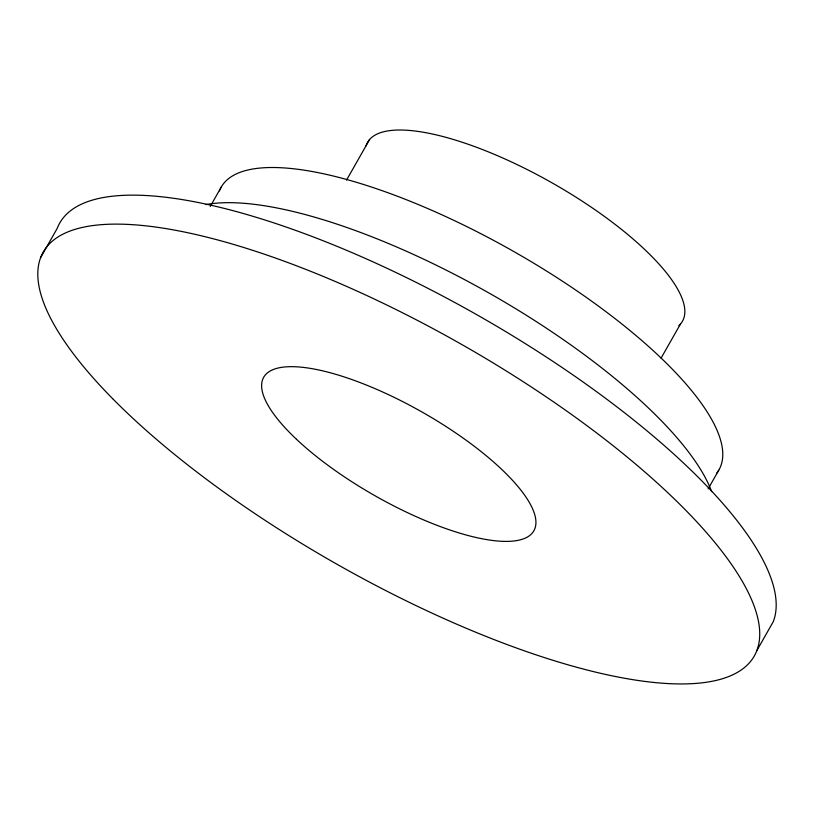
<?xml version="1.0" encoding="UTF-8"?>
<svg xmlns="http://www.w3.org/2000/svg" width="814" height="814" viewBox="0 0 814 814"><rect width="100%" height="100%" fill="white"/><g stroke="black" fill="none" stroke-linecap="round" stroke-linejoin="round"><path stroke-width="1.22" d="M40.7 257.468L57.163 228.48A408.882 126.353 29.6 0 1 460.826 305.799A408.882 126.353 29.6 0 1 773.3 621.611L756.837 650.6M210.236 206.461L221.459 186.701M346.52 180.128L369.597 139.509M661.049 358.201L680.382 324.165M708.16 488.848L718.762 470.187M205.922 204.599A309.585 95.665 29.6 0 1 489.55 293.345A309.585 95.665 29.6 0 1 711.629 491.585M219.454 190.883A286.223 88.451 29.6 0 1 513.369 251.292A286.223 88.451 29.6 0 1 716.808 473.066M366.035 145.899A181.074 55.952 29.6 0 1 555.189 184.646A181.074 55.952 29.6 0 1 678.876 325.702M113.339 399.369A408.882 126.353 29.6 0 0 732.834 674.765A408.882 126.353 29.6 0 0 350.132 287.963A408.882 126.353 29.6 0 0 113.339 399.369M296.479 439.275A155.372 48.016 29.6 0 0 529.049 535.988A155.372 48.016 29.6 0 0 370.777 386.833A155.372 48.016 29.6 0 0 296.479 439.275"/></g></svg>
